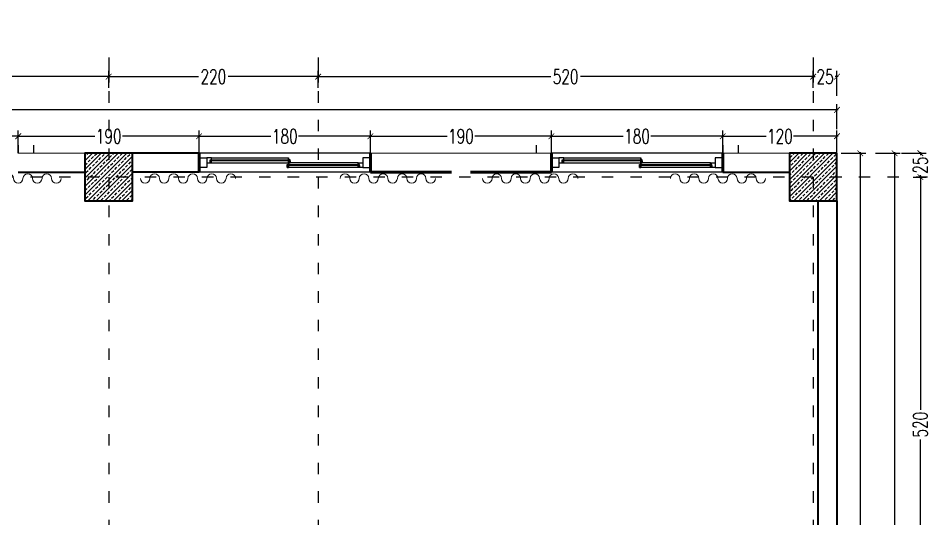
# Model space of a CAD drawing. Header units: centimetres. Extents: x -3207095 to 15275363, y -32656 to 4798027.
# Drawn here: x 688345 to 689303, y 4472033 to 4472559 of the extents above; entities that cross this region are included whole.
import ezdxf

# ---------------------------------------------------------------- set-up
doc = ezdxf.new("R2010")
doc.units = ezdxf.units.CM
doc.linetypes.add('ACAD_ISO03W100', pattern=[30, 12, -18])
doc.linetypes.add('DUZ', pattern=[500, 500])
doc.layers.get('0').update_dxf_attribs({"color": 1, "linetype": 'DUZ'})
for name, color, linetype in [('AGAC', 116, 'Continuous'), ('DIM', 1, 'DUZ'), ('KOLTAR_F', 145, 'Continuous'), ('PEN', 161, 'Continuous'), ('söve', 26, 'DUZ')]:
    doc.layers.add(name, color=color, linetype=linetype)
for name, color, linetype, lineweight in [('cam', 143, 'Continuous', 20), ('DUV', 220, 'Continuous', 50), ('DUVAR', 7, 'Continuous', 35), ('FE_PERDE', 205, 'Continuous', 15), ('gor25', 142, 'Continuous', 25), ('iç duvar', 7, 'Continuous', 50), ('KOLON_F', 3, 'Continuous', 35)]:
    doc.layers.add(name, color=color, linetype=linetype, lineweight=lineweight)
doc.styles.add('DIM', font='ROMANSTW.SHX', dxfattribs={"width": 0.7})
doc.dimstyles.new('1_100', dxfattribs={"dimtxt": 15, "dimasz": 6, "dimexe": 6, "dimexo": 0, "dimgap": 2, "dimtad": 0, "dimdec": 1, "dimzin": 11, "dimdsep": 46, "dimtxsty": 'DIM', "dimblk": 'ARCHTICK', "dimcen": 3, "dimdle": 1.25, "dimclrt": 2, "dimadec": 0, "dimazin": 0, "dimtfac": 1.25, "dimtdec": 1, "dimtix": 1, "dimtofl": 0, "dimtmove": 1, "dimatfit": 3, "dimldrblk": 'ARCHTICK', "dimfxl": 20, "dimfxlon": 1, "dimtolj": 1, "dimtzin": 0, "dimarcsym": 0})

# ---------------------------------------------------------------- blocks, each defined once
blk = doc.blocks.new('GEN_BLOCK00601')
at = {"linetype": 'Continuous', "ltscale": 50}
for centre, start, end in [((50, 50), 0, 180), ((250, 50), 0, 180), ((450, 50), 0, 180), ((650, 50), 0, 180), ((850, 50), 0, 180), ((150, 50), 180, 0), ((350, 50), 180, 0), ((550, 50), 180, 0), ((750, 50), 180, 0), ((950, 50), 180, 0)]:
    blk.add_arc(centre, 50, start, end, dxfattribs=at)
for tag in ['Sfb', 'FLOOR']:
    blk.add_attdef(tag, (0, 0), '', height=1)
blk = doc.blocks.new('_ArchTick')
at = {"color": 0, "linetype": 'ByBlock', "const_width": 0.15}
blk.add_lwpolyline([(-0.5, -0.5), (0.5, 0.5)], dxfattribs=at)
blk = doc.blocks.new('*D568')
at = {"layer": 'Defpoints', "color": 0, "linetype": 'Continuous', "lineweight": 5, "transparency": 16777216}
for p in [(688345.2, 4472434.78), (688165.2, 4472416.97), (688345.2, 4472416.97)]:
    blk.add_point(p, dxfattribs=at)
at = {"layer": 'DIM', "color": 0, "linetype": 'Continuous', "lineweight": -2, "transparency": 16777216}
for p, q in [((688163.95, 4472434.78), (688240.7, 4472434.78)), ((688165.2, 4472416.97), (688165.2, 4472440.78)), ((688346.45, 4472434.78), (688269.7, 4472434.78)), ((688345.2, 4472416.97), (688345.2, 4472440.78))]:
    blk.add_line(p, q, dxfattribs=at)
at = {"layer": 'DIM', "color": 0, "linetype": 'Continuous', "lineweight": -2, "transparency": 16777216, "xscale": 6, "yscale": 6, "zscale": 6, "rotation": 180}
blk.add_blockref('_ArchTick', (688165.2, 4472434.78), dxfattribs=at)
at = {"layer": 'DIM', "color": 0, "linetype": 'Continuous', "lineweight": -2, "transparency": 16777216, "xscale": 6, "yscale": 6, "zscale": 6}
blk.add_blockref('_ArchTick', (688345.2, 4472434.78), dxfattribs=at)
at = {"layer": 'DIM', "color": 2, "linetype": 'Continuous', "lineweight": 5, "transparency": 16777216, "insert": (688255.2, 4472434.78), "char_height": 15, "attachment_point": 5, "style": 'DIM'}
blk.add_mtext('\\A1;180', dxfattribs=at)
blk = doc.blocks.new('*D569')
at = {"layer": 'Defpoints', "color": 0, "linetype": 'Continuous', "lineweight": 5, "transparency": 16777216}
for p in [(688535.2, 4472434.78), (688345.2, 4472416.97), (688535.2, 4472416.97)]:
    blk.add_point(p, dxfattribs=at)
at = {"layer": 'DIM', "color": 0, "linetype": 'Continuous', "lineweight": -2, "transparency": 16777216}
for p, q in [((688343.95, 4472434.78), (688425.7, 4472434.78)), ((688345.2, 4472416.97), (688345.2, 4472440.78)), ((688536.45, 4472434.78), (688454.7, 4472434.78)), ((688535.2, 4472416.97), (688535.2, 4472440.78))]:
    blk.add_line(p, q, dxfattribs=at)
at = {"layer": 'DIM', "color": 0, "linetype": 'Continuous', "lineweight": -2, "transparency": 16777216, "xscale": 6, "yscale": 6, "zscale": 6, "rotation": 180}
blk.add_blockref('_ArchTick', (688345.2, 4472434.78), dxfattribs=at)
at = {"layer": 'DIM', "color": 0, "linetype": 'Continuous', "lineweight": -2, "transparency": 16777216, "xscale": 6, "yscale": 6, "zscale": 6}
blk.add_blockref('_ArchTick', (688535.2, 4472434.78), dxfattribs=at)
at = {"layer": 'DIM', "color": 2, "linetype": 'Continuous', "lineweight": 5, "transparency": 16777216, "insert": (688440.2, 4472434.78), "char_height": 15, "attachment_point": 5, "style": 'DIM'}
blk.add_mtext('\\A1;190', dxfattribs=at)
blk = doc.blocks.new('*D570')
at = {"layer": 'Defpoints', "color": 0, "linetype": 'Continuous', "lineweight": 5, "transparency": 16777216}
for p in [(688715.2, 4472434.78), (688535.2, 4472416.97), (688715.2, 4472416.97)]:
    blk.add_point(p, dxfattribs=at)
at = {"layer": 'DIM', "color": 0, "linetype": 'Continuous', "lineweight": -2, "transparency": 16777216}
for p, q in [((688533.95, 4472434.78), (688610.7, 4472434.78)), ((688535.2, 4472416.97), (688535.2, 4472440.78)), ((688716.45, 4472434.78), (688639.7, 4472434.78)), ((688715.2, 4472416.97), (688715.2, 4472440.78))]:
    blk.add_line(p, q, dxfattribs=at)
at = {"layer": 'DIM', "color": 0, "linetype": 'Continuous', "lineweight": -2, "transparency": 16777216, "xscale": 6, "yscale": 6, "zscale": 6, "rotation": 180}
blk.add_blockref('_ArchTick', (688535.2, 4472434.78), dxfattribs=at)
at = {"layer": 'DIM', "color": 0, "linetype": 'Continuous', "lineweight": -2, "transparency": 16777216, "xscale": 6, "yscale": 6, "zscale": 6}
blk.add_blockref('_ArchTick', (688715.2, 4472434.78), dxfattribs=at)
at = {"layer": 'DIM', "color": 2, "linetype": 'Continuous', "lineweight": 5, "transparency": 16777216, "insert": (688625.2, 4472434.78), "char_height": 15, "attachment_point": 5, "style": 'DIM'}
blk.add_mtext('\\A1;180', dxfattribs=at)
blk = doc.blocks.new('*D571')
at = {"layer": 'Defpoints', "color": 0, "linetype": 'Continuous', "lineweight": 5, "transparency": 16777216}
for p in [(688905.2, 4472434.78), (688715.2, 4472416.97), (688905.2, 4472416.97)]:
    blk.add_point(p, dxfattribs=at)
at = {"layer": 'DIM', "color": 0, "linetype": 'Continuous', "lineweight": -2, "transparency": 16777216}
for p, q in [((688713.95, 4472434.78), (688795.7, 4472434.78)), ((688715.2, 4472416.97), (688715.2, 4472440.78)), ((688906.45, 4472434.78), (688824.7, 4472434.78)), ((688905.2, 4472416.97), (688905.2, 4472440.78))]:
    blk.add_line(p, q, dxfattribs=at)
at = {"layer": 'DIM', "color": 0, "linetype": 'Continuous', "lineweight": -2, "transparency": 16777216, "xscale": 6, "yscale": 6, "zscale": 6, "rotation": 180}
blk.add_blockref('_ArchTick', (688715.2, 4472434.78), dxfattribs=at)
at = {"layer": 'DIM', "color": 0, "linetype": 'Continuous', "lineweight": -2, "transparency": 16777216, "xscale": 6, "yscale": 6, "zscale": 6}
blk.add_blockref('_ArchTick', (688905.2, 4472434.78), dxfattribs=at)
at = {"layer": 'DIM', "color": 2, "linetype": 'Continuous', "lineweight": 5, "transparency": 16777216, "insert": (688810.2, 4472434.78), "char_height": 15, "attachment_point": 5, "style": 'DIM'}
blk.add_mtext('\\A1;190', dxfattribs=at)
blk = doc.blocks.new('*D572')
at = {"layer": 'Defpoints', "color": 0, "linetype": 'Continuous', "lineweight": 5, "transparency": 16777216}
for p in [(689085.2, 4472434.78), (688905.2, 4472416.97), (689085.2, 4472416.97)]:
    blk.add_point(p, dxfattribs=at)
at = {"layer": 'DIM', "color": 0, "linetype": 'Continuous', "lineweight": -2, "transparency": 16777216}
for p, q in [((688903.95, 4472434.78), (688980.7, 4472434.78)), ((688905.2, 4472416.97), (688905.2, 4472440.78)), ((689086.45, 4472434.78), (689009.7, 4472434.78)), ((689085.2, 4472416.97), (689085.2, 4472440.78))]:
    blk.add_line(p, q, dxfattribs=at)
at = {"layer": 'DIM', "color": 0, "linetype": 'Continuous', "lineweight": -2, "transparency": 16777216, "xscale": 6, "yscale": 6, "zscale": 6, "rotation": 180}
blk.add_blockref('_ArchTick', (688905.2, 4472434.78), dxfattribs=at)
at = {"layer": 'DIM', "color": 0, "linetype": 'Continuous', "lineweight": -2, "transparency": 16777216, "xscale": 6, "yscale": 6, "zscale": 6}
blk.add_blockref('_ArchTick', (689085.2, 4472434.78), dxfattribs=at)
at = {"layer": 'DIM', "color": 2, "linetype": 'Continuous', "lineweight": 5, "transparency": 16777216, "insert": (688995.2, 4472434.78), "char_height": 15, "attachment_point": 5, "style": 'DIM'}
blk.add_mtext('\\A1;180', dxfattribs=at)
blk = doc.blocks.new('*D573')
at = {"layer": 'Defpoints', "color": 0, "linetype": 'Continuous', "lineweight": 5, "transparency": 16777216}
for p in [(689205.2, 4472434.78), (689085.2, 4472416.97), (689205.2, 4472416.97)]:
    blk.add_point(p, dxfattribs=at)
at = {"layer": 'DIM', "color": 0, "linetype": 'Continuous', "lineweight": -2, "transparency": 16777216}
for p, q in [((689083.95, 4472434.78), (689130.7, 4472434.78)), ((689085.2, 4472416.97), (689085.2, 4472440.78)), ((689206.45, 4472434.78), (689159.7, 4472434.78)), ((689205.2, 4472416.97), (689205.2, 4472440.78))]:
    blk.add_line(p, q, dxfattribs=at)
at = {"layer": 'DIM', "color": 0, "linetype": 'Continuous', "lineweight": -2, "transparency": 16777216, "xscale": 6, "yscale": 6, "zscale": 6, "rotation": 180}
blk.add_blockref('_ArchTick', (689085.2, 4472434.78), dxfattribs=at)
at = {"layer": 'DIM', "color": 0, "linetype": 'Continuous', "lineweight": -2, "transparency": 16777216, "xscale": 6, "yscale": 6, "zscale": 6}
blk.add_blockref('_ArchTick', (689205.2, 4472434.78), dxfattribs=at)
at = {"layer": 'DIM', "color": 2, "linetype": 'Continuous', "lineweight": 5, "transparency": 16777216, "insert": (689145.2, 4472434.78), "char_height": 15, "attachment_point": 5, "style": 'DIM'}
blk.add_mtext('\\A1;120', dxfattribs=at)
blk = doc.blocks.new('*D578')
at = {"layer": 'Defpoints', "color": 0, "linetype": 'Continuous', "lineweight": 5, "transparency": 16777216}
for p in [(688440.2, 4472558.68), (688440.2, 4472497.37), (688140.2, 4472485.54)]:
    blk.add_point(p, dxfattribs=at)
at = {"layer": 'DIM', "color": 0, "linetype": 'Continuous', "lineweight": -2, "transparency": 16777216}
for p, q in [((688440.2, 4472517.37), (688440.2, 4472491.37)), ((688140.2, 4472485.54), (688140.2, 4472503.37)), ((688138.95, 4472497.37), (688274.7, 4472497.37)), ((688441.45, 4472497.37), (688305.7, 4472497.37))]:
    blk.add_line(p, q, dxfattribs=at)
at = {"layer": 'DIM', "color": 0, "linetype": 'Continuous', "lineweight": -2, "transparency": 16777216, "xscale": 6, "yscale": 6, "zscale": 6, "rotation": 180}
blk.add_blockref('_ArchTick', (688140.2, 4472497.37), dxfattribs=at)
at = {"layer": 'DIM', "color": 0, "linetype": 'Continuous', "lineweight": -2, "transparency": 16777216, "xscale": 6, "yscale": 6, "zscale": 6}
blk.add_blockref('_ArchTick', (688440.2, 4472497.37), dxfattribs=at)
at = {"layer": 'DIM', "color": 2, "linetype": 'Continuous', "lineweight": 5, "transparency": 16777216, "insert": (688290.2, 4472497.37), "char_height": 15, "attachment_point": 5, "style": 'DIM'}
blk.add_mtext('\\A1;300', dxfattribs=at)
blk = doc.blocks.new('*D579')
at = {"layer": 'Defpoints', "color": 0, "linetype": 'Continuous', "lineweight": 5, "transparency": 16777216}
for p in [(688660.2, 4472558.68), (688660.2, 4472497.37), (688440.2, 4472485.54)]:
    blk.add_point(p, dxfattribs=at)
at = {"layer": 'DIM', "color": 0, "linetype": 'Continuous', "lineweight": -2, "transparency": 16777216}
for p, q in [((688660.2, 4472517.37), (688660.2, 4472491.37)), ((688440.2, 4472485.54), (688440.2, 4472503.37)), ((688438.95, 4472497.37), (688534.7, 4472497.37)), ((688661.45, 4472497.37), (688565.7, 4472497.37))]:
    blk.add_line(p, q, dxfattribs=at)
at = {"layer": 'DIM', "color": 0, "linetype": 'Continuous', "lineweight": -2, "transparency": 16777216, "xscale": 6, "yscale": 6, "zscale": 6, "rotation": 180}
blk.add_blockref('_ArchTick', (688440.2, 4472497.37), dxfattribs=at)
at = {"layer": 'DIM', "color": 0, "linetype": 'Continuous', "lineweight": -2, "transparency": 16777216, "xscale": 6, "yscale": 6, "zscale": 6}
blk.add_blockref('_ArchTick', (688660.2, 4472497.37), dxfattribs=at)
at = {"layer": 'DIM', "color": 2, "linetype": 'Continuous', "lineweight": 5, "transparency": 16777216, "insert": (688550.2, 4472497.37), "char_height": 15, "attachment_point": 5, "style": 'DIM'}
blk.add_mtext('\\A1;220', dxfattribs=at)
blk = doc.blocks.new('*D580')
at = {"layer": 'Defpoints', "color": 0, "linetype": 'Continuous', "lineweight": 5, "transparency": 16777216}
for p in [(689180.2, 4472558.68), (689180.2, 4472497.37), (688660.2, 4472485.54)]:
    blk.add_point(p, dxfattribs=at)
at = {"layer": 'DIM', "color": 0, "linetype": 'Continuous', "lineweight": -2, "transparency": 16777216}
for p, q in [((689180.2, 4472517.37), (689180.2, 4472491.37)), ((688660.2, 4472485.54), (688660.2, 4472503.37)), ((688658.95, 4472497.37), (688904.7, 4472497.37)), ((689181.45, 4472497.37), (688935.7, 4472497.37))]:
    blk.add_line(p, q, dxfattribs=at)
at = {"layer": 'DIM', "color": 0, "linetype": 'Continuous', "lineweight": -2, "transparency": 16777216, "xscale": 6, "yscale": 6, "zscale": 6, "rotation": 180}
blk.add_blockref('_ArchTick', (688660.2, 4472497.37), dxfattribs=at)
at = {"layer": 'DIM', "color": 0, "linetype": 'Continuous', "lineweight": -2, "transparency": 16777216, "xscale": 6, "yscale": 6, "zscale": 6}
blk.add_blockref('_ArchTick', (689180.2, 4472497.37), dxfattribs=at)
at = {"layer": 'DIM', "color": 2, "linetype": 'Continuous', "lineweight": 5, "transparency": 16777216, "insert": (688920.2, 4472497.37), "char_height": 15, "attachment_point": 5, "style": 'DIM'}
blk.add_mtext('\\A1;520', dxfattribs=at)
blk = doc.blocks.new('*D551')
at = {"layer": 'Defpoints', "color": 0, "linetype": 'Continuous', "lineweight": 5, "transparency": 16777216}
for p in [(689205.2, 4472497.37), (689180.2, 4472485.54), (689205.2, 4472440.78)]:
    blk.add_point(p, dxfattribs=at)
at = {"layer": 'DIM', "color": 0, "linetype": 'Continuous', "lineweight": -2, "transparency": 16777216}
for p, q in [((689180.2, 4472485.54), (689180.2, 4472503.37)), ((689205.2, 4472477.37), (689205.2, 4472503.37)), ((689178.95, 4472497.37), (689182.2, 4472497.37)), ((689206.45, 4472497.37), (689203.2, 4472497.37))]:
    blk.add_line(p, q, dxfattribs=at)
at = {"layer": 'DIM', "color": 0, "linetype": 'Continuous', "lineweight": -2, "transparency": 16777216, "xscale": 6, "yscale": 6, "zscale": 6, "rotation": 180}
blk.add_blockref('_ArchTick', (689180.2, 4472497.37), dxfattribs=at)
at = {"layer": 'DIM', "color": 0, "linetype": 'Continuous', "lineweight": -2, "transparency": 16777216, "xscale": 6, "yscale": 6, "zscale": 6}
blk.add_blockref('_ArchTick', (689205.2, 4472497.37), dxfattribs=at)
at = {"layer": 'DIM', "color": 2, "linetype": 'Continuous', "lineweight": 5, "transparency": 16777216, "insert": (689192.7, 4472497.37), "char_height": 15, "attachment_point": 5, "style": 'DIM'}
blk.add_mtext('\\A1;25', dxfattribs=at)
blk = doc.blocks.new('*D553')
at = {"layer": 'Defpoints', "color": 0, "linetype": 'Continuous', "lineweight": 5, "transparency": 16777216}
for p in [(685455.2, 4472462.38), (685455.2, 4472440.78), (689205.2, 4472440.78)]:
    blk.add_point(p, dxfattribs=at)
at = {"layer": 'DIM', "color": 0, "linetype": 'Continuous', "lineweight": -2, "transparency": 16777216}
for p, q in [((685455.2, 4472442.38), (685455.2, 4472468.38)), ((689205.2, 4472442.38), (689205.2, 4472468.38)), ((685453.95, 4472462.38), (687309.7, 4472462.38)), ((689206.45, 4472462.38), (687350.7, 4472462.38))]:
    blk.add_line(p, q, dxfattribs=at)
at = {"layer": 'DIM', "color": 0, "linetype": 'Continuous', "lineweight": -2, "transparency": 16777216, "xscale": 6, "yscale": 6, "zscale": 6, "rotation": 180}
blk.add_blockref('_ArchTick', (685455.2, 4472462.38), dxfattribs=at)
at = {"layer": 'DIM', "color": 0, "linetype": 'Continuous', "lineweight": -2, "transparency": 16777216, "xscale": 6, "yscale": 6, "zscale": 6}
blk.add_blockref('_ArchTick', (689205.2, 4472462.38), dxfattribs=at)
at = {"layer": 'DIM', "color": 2, "linetype": 'Continuous', "lineweight": 5, "transparency": 16777216, "insert": (687330.2, 4472462.38), "char_height": 15, "attachment_point": 5, "style": 'DIM'}
blk.add_mtext('\\A1;3750', dxfattribs=at)
blk = doc.blocks.new('*D650')
at = {"layer": 'Defpoints', "color": 0, "linetype": 'Continuous', "lineweight": 5, "transparency": 16777216}
for p in [(689205.2, 4472416.97), (689229.65, 4472416.97), (689205.2, 4471555.98)]:
    blk.add_point(p, dxfattribs=at)
at = {"layer": 'DIM', "color": 0, "linetype": 'Continuous', "lineweight": -2, "transparency": 16777216}
for p, q in [((689209.65, 4472416.97), (689235.65, 4472416.97)), ((689229.65, 4472418.22), (689229.65, 4471999.72)), ((689229.65, 4471554.73), (689229.65, 4471973.22)), ((689209.65, 4471555.98), (689235.65, 4471555.98))]:
    blk.add_line(p, q, dxfattribs=at)
at = {"layer": 'DIM', "color": 0, "linetype": 'Continuous', "lineweight": -2, "transparency": 16777216, "xscale": 6, "yscale": 6, "zscale": 6}
for p, rotation in [((689229.65, 4472416.97), 90), ((689229.65, 4471555.98), 270)]:
    blk.add_blockref('_ArchTick', p, dxfattribs=dict(at, rotation=rotation))
at = {"layer": 'DIM', "color": 2, "linetype": 'Continuous', "lineweight": 5, "transparency": 16777216, "insert": (689229.65, 4471986.47), "char_height": 15, "attachment_point": 5, "rotation": 90, "style": 'DIM'}
blk.add_mtext('\\A1;861', dxfattribs=at)
blk = doc.blocks.new('*D635')
at = {"layer": 'Defpoints', "color": 0, "linetype": 'Continuous', "lineweight": 5, "transparency": 16777216}
for p in [(689285.22, 4472391.97), (689285.22, 4471871.97), (689292.82, 4471871.97)]:
    blk.add_point(p, dxfattribs=at)
at = {"layer": 'DIM', "color": 0, "linetype": 'Continuous', "lineweight": -2, "transparency": 16777216}
for p, q in [((689285.22, 4472391.97), (689298.82, 4472391.97)), ((689292.82, 4472393.22), (689292.82, 4472147.47)), ((689292.82, 4471870.72), (689292.82, 4472116.47)), ((689285.22, 4471871.97), (689298.82, 4471871.97))]:
    blk.add_line(p, q, dxfattribs=at)
at = {"layer": 'DIM', "color": 0, "linetype": 'Continuous', "lineweight": -2, "transparency": 16777216, "xscale": 6, "yscale": 6, "zscale": 6}
for p, rotation in [((689292.82, 4472391.97), 90), ((689292.82, 4471871.97), 270)]:
    blk.add_blockref('_ArchTick', p, dxfattribs=dict(at, rotation=rotation))
at = {"layer": 'DIM', "color": 2, "linetype": 'Continuous', "lineweight": 5, "transparency": 16777216, "insert": (689292.82, 4472131.97), "char_height": 15, "attachment_point": 5, "rotation": 90, "style": 'DIM'}
blk.add_mtext('\\A1;520', dxfattribs=at)
blk = doc.blocks.new('*D636')
at = {"layer": 'Defpoints', "color": 0, "linetype": 'Continuous', "lineweight": 5, "transparency": 16777216}
for p in [(689235.65, 4472416.97), (689292.82, 4472416.97), (689285.22, 4472391.97)]:
    blk.add_point(p, dxfattribs=at)
at = {"layer": 'DIM', "color": 0, "linetype": 'Continuous', "lineweight": -2, "transparency": 16777216}
for p, q in [((689272.82, 4472416.97), (689298.82, 4472416.97)), ((689292.82, 4472418.22), (689292.82, 4472414.97)), ((689285.22, 4472391.97), (689298.82, 4472391.97)), ((689292.82, 4472390.72), (689292.82, 4472393.97))]:
    blk.add_line(p, q, dxfattribs=at)
at = {"layer": 'DIM', "color": 0, "linetype": 'Continuous', "lineweight": -2, "transparency": 16777216, "xscale": 6, "yscale": 6, "zscale": 6}
for p, rotation in [((689292.82, 4472416.97), 90), ((689292.82, 4472391.97), 270)]:
    blk.add_blockref('_ArchTick', p, dxfattribs=dict(at, rotation=rotation))
at = {"layer": 'DIM', "color": 2, "linetype": 'Continuous', "lineweight": 5, "transparency": 16777216, "insert": (689292.82, 4472404.47), "char_height": 15, "attachment_point": 5, "rotation": 90, "style": 'DIM'}
blk.add_mtext('\\A1;25', dxfattribs=at)
blk = doc.blocks.new('*D639')
at = {"layer": 'Defpoints', "color": 0, "linetype": 'Continuous', "lineweight": 5, "transparency": 16777216}
for p in [(689235.83, 4472416.97), (689265.68, 4472416.97), (689235.83, 4469476.97)]:
    blk.add_point(p, dxfattribs=at)
at = {"layer": 'DIM', "color": 0, "linetype": 'Continuous', "lineweight": -2, "transparency": 16777216}
for p, q in [((689245.68, 4472416.97), (689271.68, 4472416.97)), ((689265.68, 4472418.22), (689265.68, 4470967.47)), ((689265.68, 4469475.72), (689265.68, 4470926.47)), ((689245.68, 4469476.97), (689271.68, 4469476.97))]:
    blk.add_line(p, q, dxfattribs=at)
at = {"layer": 'DIM', "color": 0, "linetype": 'Continuous', "lineweight": -2, "transparency": 16777216, "xscale": 6, "yscale": 6, "zscale": 6}
for p, rotation in [((689265.68, 4472416.97), 90), ((689265.68, 4469476.97), 270)]:
    blk.add_blockref('_ArchTick', p, dxfattribs=dict(at, rotation=rotation))
at = {"layer": 'DIM', "color": 2, "linetype": 'Continuous', "lineweight": 5, "transparency": 16777216, "insert": (689265.68, 4470946.97), "char_height": 15, "attachment_point": 5, "rotation": 90, "style": 'DIM'}
blk.add_mtext('\\A1;2940', dxfattribs=at)

msp = doc.modelspace()

# ---------------------------------------------------------------- hatches: boundary and pattern name
at = {"layer": 'KOLTAR_F'}
h = msp.add_hatch(dxfattribs=at)
h.set_pattern_fill('ANSI33', color=256, style=0)
h.set_pattern_definition([(45, (25611.7216, -31995.502), (-4.4901280605, 4.4901280605), []), (45, (25616.212, -31995.502), (-4.4901280605, 4.4901280605), [3.175, -1.5875])])
h.paths.add_polyline_path([(688465.2, 4472416.97), (688415.2, 4472416.97), (688415.2, 4472366.97), (688465.2, 4472366.97)])
h = msp.add_hatch(dxfattribs=at)
h.set_pattern_fill('ANSI33', color=256, style=0)
h.set_pattern_definition([(45, (24871.7216, -31995.502), (-4.4901280605, 4.4901280605), []), (45, (24876.212, -31995.502), (-4.4901280605, 4.4901280605), [3.175, -1.5875])])
h.paths.add_polyline_path([(689205.2, 4472416.97), (689155.2, 4472416.97), (689155.2, 4472366.97), (689205.2, 4472366.97)])

# ---------------------------------------------------------------- linework, layer by layer
at = {"color": 232, "linetype": 'ACAD_ISO03W100'}
for p, q in [((688440.2, 4472511.97), (688440.2, 4469381.97)), ((688660.2, 4472511.97), (688660.2, 4469381.97)), ((689180.2, 4472511.97), (689180.2, 4469381.97)), ((689300.2, 4472391.97), (685360.2, 4472391.97))]:
    msp.add_line(p, q, dxfattribs=at)
at = {"layer": 'AGAC'}
for p, q in [((688715.2, 4472416.97), (688535.2, 4472416.97)), ((689085.2, 4472416.97), (688905.2, 4472416.97)), ((688715.2, 4472396.97), (688535.2, 4472396.97)), ((689085.2, 4472396.97), (688905.2, 4472396.97))]:
    msp.add_line(p, q, dxfattribs=at)
at = {"layer": 'cam'}
for p, q in [((688546.7, 4472409.97), (688630.7, 4472409.97)), ((688546.7, 4472409.47), (688630.7, 4472409.47)), ((688546.7, 4472408.97), (688630.7, 4472408.97)), ((688916.7, 4472409.97), (689000.7, 4472409.97)), ((688916.7, 4472409.47), (689000.7, 4472409.47)), ((688916.7, 4472408.97), (689000.7, 4472408.97)), ((688703.7, 4472404.97), (688627.7, 4472404.97)), ((688703.7, 4472404.47), (688627.7, 4472404.47)), ((688703.7, 4472403.97), (688627.7, 4472403.97)), ((689073.7, 4472404.97), (688997.7, 4472404.97)), ((689073.7, 4472404.47), (688997.7, 4472404.47)), ((689073.7, 4472403.97), (688997.7, 4472403.97))]:
    msp.add_line(p, q, dxfattribs=at)
at = {"layer": 'DUV'}
for p, q in [((688535.2, 4472396.97), (688535.2, 4472416.97)), ((688535.2, 4472396.97), (688535.2, 4472416.97)), ((688535.2, 4472396.97), (688535.2, 4472416.97)), ((688715.2, 4472396.97), (688715.2, 4472416.97)), ((688715.2, 4472396.97), (688715.2, 4472416.97)), ((688715.2, 4472396.97), (688715.2, 4472416.97)), ((688905.2, 4472396.97), (688905.2, 4472416.97)), ((689085.2, 4472396.97), (689085.2, 4472416.97)), ((688715.2, 4472396.97), (688800.2, 4472396.97)), ((688905.2, 4472396.97), (688820.2, 4472396.97))]:
    msp.add_line(p, q, dxfattribs=at)
at = {"layer": 'DUVAR'}
for p, q in [((688535.2, 4472416.97), (688465.2, 4472416.97)), ((688535.2, 4472396.97), (688535.2, 4472416.97)), ((688715.2, 4472396.97), (688715.2, 4472416.97)), ((688905.2, 4472396.97), (688905.2, 4472416.97)), ((689085.2, 4472396.97), (689085.2, 4472416.97)), ((688345.2, 4472396.97), (688415.2, 4472396.97)), ((688535.2, 4472396.97), (688465.2, 4472396.97)), ((688800.2, 4472396.97), (688715.2, 4472396.97)), ((688820.2, 4472396.97), (688905.2, 4472396.97)), ((689085.2, 4472396.97), (689155.2, 4472396.97)), ((689185.2, 4472366.97), (689185.2, 4471896.97)), ((689205.2, 4472366.97), (689205.2, 4471896.97))]:
    msp.add_line(p, q, dxfattribs=at)
at = {"layer": 'gor25'}
for p, q in [((688548.2, 4472411.97), (688629.2, 4472411.97)), ((688548.2, 4472406.97), (688629.2, 4472406.97)), ((688702.2, 4472406.97), (688629.2, 4472406.97)), ((688918.2, 4472411.97), (688999.2, 4472411.97)), ((688918.2, 4472406.97), (688999.2, 4472406.97)), ((689072.2, 4472406.97), (688999.2, 4472406.97)), ((688702.2, 4472401.97), (688629.2, 4472401.97)), ((689072.2, 4472401.97), (688999.2, 4472401.97))]:
    msp.add_line(p, q, dxfattribs=at)
at = {"layer": 'iç duvar', "color": 7, "lineweight": 18}
for p, q in [((688345.2, 4472416.97), (688415.2, 4472416.97)), ((688905.2, 4472416.97), (688715.2, 4472416.97)), ((689085.2, 4472416.97), (689155.2, 4472416.97))]:
    msp.add_line(p, q, dxfattribs=at)
at = {"layer": 'KOLON_F'}
for points in [[(688465.2, 4472416.97), (688415.2, 4472416.97), (688415.2, 4472366.97), (688465.2, 4472366.97)], [(689205.2, 4472416.97), (689155.2, 4472416.97), (689155.2, 4472366.97), (689205.2, 4472366.97)]]:
    msp.add_lwpolyline(points, close=True, dxfattribs=at)
at = {"layer": 'PEN'}
for points in [[(688543.2, 4472411.97), (688543.2, 4472411.97), (688543.2, 4472401.97), (688535.2, 4472401.97), (688535.2, 4472401.97), (688535.2, 4472411.97), (688535.2, 4472411.97), (688535.2, 4472411.97), (688543.2, 4472411.97)], [(688543.2, 4472411.97), (688543.2, 4472411.97), (688543.2, 4472406.97), (688546.7, 4472406.97), (688546.7, 4472408.97), (688546.7, 4472409.97), (688548.2, 4472409.97), (688548.2, 4472411.97), (688543.2, 4472411.97)], [(688546.7, 4472406.97), (688548.2, 4472406.97), (688548.2, 4472408.97), (688546.7, 4472408.97)], [(688629.2, 4472406.97), (688629.2, 4472406.97), (688629.2, 4472401.97), (688627.7, 4472401.97), (688627.7, 4472403.97), (688627.7, 4472404.97), (688629.2, 4472404.97), (688629.2, 4472406.97), (688629.2, 4472406.97)], [(688629.2, 4472411.97), (688629.2, 4472411.97), (688629.2, 4472406.97), (688630.7, 4472406.97), (688630.7, 4472408.97), (688630.7, 4472409.97), (688629.2, 4472409.97), (688629.2, 4472411.97), (688629.2, 4472411.97)], [(688630.7, 4472406.97), (688629.2, 4472406.97), (688629.2, 4472408.97), (688630.7, 4472408.97)], [(688707.2, 4472406.97), (688707.2, 4472406.97), (688707.2, 4472401.97), (688703.7, 4472401.97), (688703.7, 4472403.97), (688703.7, 4472404.97), (688702.2, 4472404.97), (688702.2, 4472406.97), (688707.2, 4472406.97)], [(688707.2, 4472411.97), (688707.2, 4472411.97), (688707.2, 4472401.97), (688715.2, 4472401.97), (688715.2, 4472401.97), (688715.2, 4472411.97), (688715.2, 4472411.97), (688715.2, 4472411.97), (688707.2, 4472411.97)], [(688913.2, 4472411.97), (688913.2, 4472411.97), (688913.2, 4472401.97), (688905.2, 4472401.97), (688905.2, 4472401.97), (688905.2, 4472411.97), (688905.2, 4472411.97), (688905.2, 4472411.97), (688913.2, 4472411.97)], [(688913.2, 4472411.97), (688913.2, 4472411.97), (688913.2, 4472406.97), (688916.7, 4472406.97), (688916.7, 4472408.97), (688916.7, 4472409.97), (688918.2, 4472409.97), (688918.2, 4472411.97), (688913.2, 4472411.97)], [(688916.7, 4472406.97), (688918.2, 4472406.97), (688918.2, 4472408.97), (688916.7, 4472408.97)], [(688999.2, 4472406.97), (688999.2, 4472406.97), (688999.2, 4472401.97), (688997.7, 4472401.97), (688997.7, 4472403.97), (688997.7, 4472404.97), (688999.2, 4472404.97), (688999.2, 4472406.97), (688999.2, 4472406.97)], [(688999.2, 4472411.97), (688999.2, 4472411.97), (688999.2, 4472406.97), (689000.7, 4472406.97), (689000.7, 4472408.97), (689000.7, 4472409.97), (688999.2, 4472409.97), (688999.2, 4472411.97), (688999.2, 4472411.97)], [(689000.7, 4472406.97), (688999.2, 4472406.97), (688999.2, 4472408.97), (689000.7, 4472408.97)], [(689077.2, 4472406.97), (689077.2, 4472406.97), (689077.2, 4472401.97), (689073.7, 4472401.97), (689073.7, 4472403.97), (689073.7, 4472404.97), (689072.2, 4472404.97), (689072.2, 4472406.97), (689077.2, 4472406.97)], [(689077.2, 4472411.97), (689077.2, 4472411.97), (689077.2, 4472401.97), (689085.2, 4472401.97), (689085.2, 4472401.97), (689085.2, 4472411.97), (689085.2, 4472411.97), (689085.2, 4472411.97), (689077.2, 4472411.97)], [(688627.7, 4472401.97), (688629.2, 4472401.97), (688629.2, 4472403.97), (688627.7, 4472403.97)], [(688703.7, 4472401.97), (688702.2, 4472401.97), (688702.2, 4472403.97), (688703.7, 4472403.97)], [(688997.7, 4472401.97), (688999.2, 4472401.97), (688999.2, 4472403.97), (688997.7, 4472403.97)], [(689073.7, 4472401.97), (689072.2, 4472401.97), (689072.2, 4472403.97), (689073.7, 4472403.97)]]:
    msp.add_lwpolyline(points, close=True, dxfattribs=at)
at = {"layer": 'söve'}
for p, q in [((688345.2, 4472425.55), (688345.2, 4472416.97)), ((688361.33, 4472425.55), (688361.33, 4472416.97)), ((688889.07, 4472425.34), (688889.07, 4472416.97)), ((689085.2, 4472425.55), (689085.2, 4472416.97)), ((689101.33, 4472425.55), (689101.33, 4472416.97))]:
    msp.add_line(p, q, dxfattribs=at)

# ---------------------------------------------------------------- block references
at = {"layer": 'FE_PERDE', "yscale": 0.10000020265579, "zscale": 0.10000020265579, "rotation": 180}
for p, xscale in [((688390.2, 4472395.47), 0.10000020265579), ((688473.46, 4472395.47), -0.10000020265579), ((689130.2, 4472395.47), 0.10000020265579)]:
    msp.add_blockref('GEN_BLOCK00601', p, dxfattribs=dict(at, xscale=xscale))
at = {"layer": 'FE_PERDE', "extrusion": (0, 0, -1), "yscale": 0.10000020265579, "zscale": -0.10000020265579, "rotation": 180}
for p, xscale in [((-688783.43, 4472395.47), -0.10000020265579), ((-688832.88, 4472395.47), 0.10000020265579)]:
    msp.add_blockref('GEN_BLOCK00601', p, dxfattribs=dict(at, xscale=xscale))

# ---------------------------------------------------------------- dimensions: what is measured, and where the dimension line sits
at = {"layer": 'DIM', "linetype": 'Continuous', "lineweight": 5}
for base, p1, p2, picture, middle in [((688440.2, 4472497.37), (688140.2, 4472485.54), (688440.2, 4472558.68), '*D578', (688290.2, 4472497.37)), ((688660.2, 4472497.37), (688440.2, 4472485.54), (688660.2, 4472558.68), '*D579', (688550.2, 4472497.37)), ((689180.2, 4472497.37), (688660.2, 4472485.54), (689180.2, 4472558.68), '*D580', (688920.2, 4472497.37)), ((689205.2, 4472497.37), (689180.2, 4472485.54), (689205.2, 4472440.78), '*D551', (689192.7, 4472497.37)), ((685455.2, 4472462.38), (689205.2, 4472440.78), (685455.2, 4472440.78), '*D553', (687330.2, 4472462.38)), ((688345.2, 4472434.78), (688165.2, 4472416.97), (688345.2, 4472416.97), '*D568', (688255.2, 4472434.78)), ((688535.2, 4472434.78), (688345.2, 4472416.97), (688535.2, 4472416.97), '*D569', (688440.2, 4472434.78)), ((688715.2, 4472434.78), (688535.2, 4472416.97), (688715.2, 4472416.97), '*D570', (688625.2, 4472434.78)), ((688905.2, 4472434.78), (688715.2, 4472416.97), (688905.2, 4472416.97), '*D571', (688810.2, 4472434.78)), ((689085.2, 4472434.78), (688905.2, 4472416.97), (689085.2, 4472416.97), '*D572', (688995.2, 4472434.78)), ((689205.2, 4472434.78), (689085.2, 4472416.97), (689205.2, 4472416.97), '*D573', (689145.2, 4472434.78))]:
    dim = msp.add_linear_dim(base=base, p1=p1, p2=p2, dimstyle='1_100', dxfattribs=at)
    dim.commit()
    dim.dimension.update_dxf_attribs({"geometry": picture, "text_midpoint": middle})
for base, p1, p2, picture, middle in [((689229.65, 4472416.97), (689205.2, 4471555.98), (689205.2, 4472416.97), '*D650', (689229.65, 4471986.47)), ((689292.82, 4472416.97), (689285.22, 4472391.97), (689235.65, 4472416.97), '*D636', (689292.82, 4472404.47)), ((689265.68, 4472416.97), (689235.83, 4469476.97), (689235.83, 4472416.97), '*D639', (689265.68, 4470946.97)), ((689292.82, 4471871.97), (689285.22, 4472391.97), (689285.22, 4471871.97), '*D635', (689292.82, 4472131.97))]:
    dim = msp.add_linear_dim(base=base, p1=p1, p2=p2, angle=90, dimstyle='1_100', dxfattribs=at)
    dim.commit()
    dim.dimension.update_dxf_attribs({"geometry": picture, "text_midpoint": middle})

doc.saveas('drawing.dxf')
